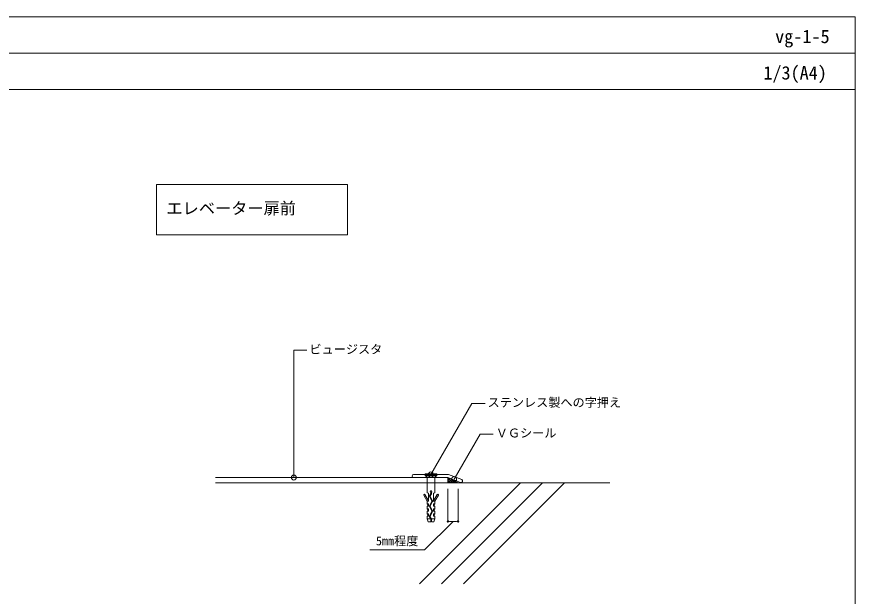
# Model space of a CAD drawing. Units: millimetres on the paper. Extents: x -413 to 415, y -286 to 287.
# Drawn here: x 0.3 to 414.8, y 0.3 to 286.8 of the extents above; entities that cross this region are included whole.
import ezdxf
from ezdxf.enums import TextEntityAlignment as Align

# ---------------------------------------------------------------- set-up
doc = ezdxf.new("R2010")
doc.units = ezdxf.units.MM
for name, color, linetype, lineweight in [('0-0_0', 7, 'Continuous', 9), ('0-1_WAKU', 7, 'Continuous', 18), ('0-3_KUTAI', 3, 'Continuous', 18), ('0-4_BOUSUI', 1, 'Continuous', 18), ('0-5_MOJI', 7, 'Continuous', 18), ('0-6_HATCH', 9, 'Continuous', 18), ('0-7_sunpo', 7, 'Continuous', 18), ('0-8_KANAMONO_SCREW', 4, 'Continuous', 18), ('0-9_KANAMONO', 4, 'Continuous', 18)]:
    doc.layers.add(name, color=color, linetype=linetype, lineweight=lineweight)
doc.styles.add('ＭＳ ゴシック', font='')
doc.styles.get('ＭＳ ゴシック').set_extended_font_data('MS Gothic')

# ---------------------------------------------------------------- blocks, each defined once
blk = doc.blocks.new('_Dot')
at = {"layer": '0-0_0'}
for p, q in [((-0.5, 0), (-1, 0)), ((0.25, 0), (-0.25, 0))]:
    blk.add_line(p, q, dxfattribs=at)
blk.add_circle((0, 0), 0.25, dxfattribs=at)

msp = doc.modelspace()

# ---------------------------------------------------------------- linework, layer by layer
at = {"layer": '0-0_0', "lineweight": 18}
msp.add_line((-413.215, 268.817), (414.785, 268.817), dxfattribs=at)
at = {"layer": '0-1_WAKU'}
for points in [[(414.785, 250.817), (-413.215, 250.817), (-413.215, 286.817), (414.785, 286.817)], [(-413.215, -286.183), (414.785, -286.183), (414.785, 286.817), (-413.215, 286.817)]]:
    msp.add_lwpolyline(points, close=True, dxfattribs=at)
at = {"layer": '0-3_KUTAI'}
msp.add_line((98.447, 56.396), (293.447, 56.396), dxfattribs=at)
at = {"layer": '0-4_BOUSUI'}
msp.add_line((98.447, 59.011), (213.447, 59.011), dxfattribs=at)
msp.add_lwpolyline([(213.447, 56.396), (213.447, 59.011), (218.447, 56.396)], close=True, dxfattribs=at)
at = {"layer": '0-5_MOJI'}
for p, q in [((137.235, 59.011), (137.235, 121.919)), ((137.235, 121.919), (143.727, 121.919)), ((205.027, 60.511), (225.298, 95.62)), ((225.298, 95.62), (231.79, 95.62)), ((216.455, 58.193), (229.344, 80.517)), ((229.344, 80.517), (235.837, 80.517))]:
    msp.add_line(p, q, dxfattribs=at)
msp.add_lwpolyline([(69.288, 178.936), (163.808, 178.936), (163.808, 203.936), (69.288, 203.936)], close=True, dxfattribs=at)
for centre in [(137.235, 59.011), (205.027, 60.511), (216.455, 58.193)]:
    msp.add_circle(centre, 1.25, dxfattribs=at)
at = {"layer": '0-6_HATCH'}
for p, q in [((213.447, 58.641), (213.69, 58.884)), ((215.692, 56.396), (213.447, 58.641)), ((213.447, 57.519), (214.427, 58.499)), ((213.447, 56.396), (215.164, 58.113)), ((216.815, 56.396), (215.026, 58.186)), ((199.346, 6.396), (249.346, 56.396)), ((210.221, 6.396), (260.221, 56.396)), ((214.57, 56.396), (213.447, 57.519)), ((214.57, 56.396), (215.901, 57.728)), ((215.692, 56.396), (216.638, 57.342)), ((216.815, 56.396), (217.375, 56.957)), ((217.937, 56.396), (217.379, 56.955)), ((217.937, 56.396), (218.112, 56.571)), ((221.096, 6.396), (271.096, 56.396))]:
    msp.add_line(p, q, dxfattribs=at)
at = {"layer": '0-7_sunpo'}
for p, q in [((213.447, 53.396), (213.447, 37.302)), ((218.447, 53.396), (218.447, 37.302)), ((214.947, 37.302), (216.947, 37.302))]:
    msp.add_line(p, q, dxfattribs=at)
msp.add_lwpolyline([(215.947, 37.302), (201.856, 23.329), (174.82, 23.329)], dxfattribs=at)
at = {"layer": '0-8_KANAMONO_SCREW'}
for p, q in [((202.205, 60.078), (208.005, 60.078)), ((202.239, 60.511), (207.972, 60.511)), ((207.039, 59.111), (203.172, 59.111)), ((203.172, 47.344), (201.517, 50.211)), ((202.094, 50.544), (203.839, 47.523)), ((204.329, 50.064), (204.897, 51.13)), ((205.25, 50.941), (204.682, 49.876)), ((204.682, 49.813), (205.881, 47.564)), ((204.905, 51.161), (204.905, 51.693)), ((205.305, 51.693), (205.305, 51.161)), ((208.116, 50.544), (206.372, 47.523)), ((207.039, 47.344), (208.694, 50.211)), ((203.172, 46.011), (203.505, 45.678)), ((203.505, 44.844), (203.505, 46.011)), ((205.528, 47.376), (204.329, 49.625)), ((204.329, 45.064), (205.528, 47.313)), ((205.881, 47.125), (204.682, 44.876)), ((206.705, 44.844), (206.705, 46.011)), ((207.039, 46.011), (206.705, 45.678)), ((203.172, 43.511), (203.505, 43.178)), ((203.505, 42.344), (203.505, 43.511)), ((204.327, 40.06), (205.528, 42.313)), ((205.528, 42.376), (204.329, 44.625)), ((205.881, 42.125), (204.68, 39.872)), ((204.682, 44.813), (205.881, 42.564)), ((206.705, 42.344), (206.705, 43.511)), ((207.039, 43.511), (206.705, 43.178)), ((203.172, 41.011), (203.505, 40.678)), ((203.172, 38.511), (204.882, 38.511)), ((203.505, 39.844), (203.505, 41.011)), ((204.898, 38.478), (204.321, 39.632)), ((204.679, 39.81), (205.256, 38.657)), ((205.301, 38.511), (207.039, 38.511)), ((206.705, 39.844), (206.705, 41.011)), ((207.039, 41.011), (206.705, 40.678))]:
    msp.add_line(p, q, dxfattribs=at)
for points in [[(207.039, 51.444), (207.039, 59.111), (208.005, 60.078), (208.005, 60.511), (202.205, 60.511), (202.205, 60.078), (203.172, 59.111), (203.172, 51.444), (203.839, 51.311), (203.839, 47.344), (203.172, 47.344), (203.172, 46.011), (203.839, 46.011), (203.839, 44.844), (203.172, 44.844), (203.172, 43.511), (203.839, 43.511), (203.839, 42.344), (203.172, 42.344), (203.172, 41.011), (203.839, 41.011), (203.839, 39.844), (203.172, 39.844), (203.172, 38.511), (203.672, 37.178), (204.905, 37.178), (204.905, 38.448)], [(202.239, 60.511), (202.239, 60.911), (207.972, 60.911), (207.972, 60.511)], [(205.305, 38.448), (205.305, 37.178), (206.539, 37.178), (207.039, 38.511), (207.039, 39.844), (206.372, 39.844), (206.372, 41.011), (207.039, 41.011), (207.039, 42.344), (206.372, 42.344), (206.372, 43.511), (207.039, 43.511), (207.039, 44.844), (206.372, 44.844), (206.372, 46.011), (207.039, 46.011), (207.039, 47.344), (206.372, 47.344), (206.372, 51.311), (207.039, 51.444)]]:
    msp.add_lwpolyline(points, dxfattribs=at)
for centre, radius, start, end in [((201.805, 50.378), 0.333, 30, 210), ((204.741, 49.844), 0.467, 151.92751, 208.07249), ((205.105, 52.078), 0.433, 297.48643, 242.51357), ((204.741, 49.844), 0.0667, 151.92751, 208.07249), ((204.839, 51.161), 0.0667, 331.92751, 0), ((204.839, 51.161), 0.467, 331.92751, 0), ((208.405, 50.378), 0.333, 330, 150), ((205.47, 47.344), 0.0667, 331.92751, 28.07249), ((205.47, 47.344), 0.467, 331.92751, 28.07249), ((204.741, 44.844), 0.467, 151.92751, 208.07249), ((204.741, 44.844), 0.0667, 151.92751, 208.07249), ((205.47, 42.344), 0.0667, 331.92751, 28.07249), ((205.47, 42.344), 0.467, 331.92751, 28.07249), ((204.739, 39.84), 0.467, 151.92751, 206.56505), ((204.739, 39.84), 0.0667, 151.92751, 206.56505), ((204.839, 38.448), 0.0667, 0, 26.56505), ((204.839, 38.448), 0.467, 0, 26.56505)]:
    msp.add_arc(centre, radius, start, end, dxfattribs=at)
at = {"layer": '0-9_KANAMONO'}
for points in [[(220.253, 57.959), (213.73, 60.511), (196.48, 60.511)], [(196.48, 59.011), (213.447, 59.011), (219.707, 56.562)]]:
    msp.add_lwpolyline(points, dxfattribs=at)
for centre, start, end in [((196.48, 59.761), 90, 270), ((219.98, 57.261), 248.6372, 68.6372)]:
    msp.add_arc(centre, 0.75, start, end, dxfattribs=at)

# ---------------------------------------------------------------- block references
at = {"layer": '0-7_sunpo', "xscale": 1.5, "yscale": 1.5, "rotation": 180}
msp.add_blockref('_Dot', (213.447, 37.302), dxfattribs=at)
at = {"layer": '0-7_sunpo', "xscale": 1.5, "yscale": 1.5}
msp.add_blockref('_Dot', (218.447, 37.302), dxfattribs=at)

# ---------------------------------------------------------------- texts
at = {"layer": '0-1_WAKU', "style": 'ＭＳ ゴシック'}
for s, p in [('vg-1-5', (375.199, 271.817)), ('1/3(A4)', (369.351, 253.817))]:
    msp.add_text(s, height=6.598, dxfattribs=at).set_placement(p, align=Align.BOTTOM_LEFT)
at = {"layer": '0-5_MOJI', "style": 'ＭＳ ゴシック'}
for s, height, p in [('エレベーター扉前', 5.865, (74.288, 187.436)), ('ビュージスタ', 4.399, (144.977, 118.919)), ('ステンレス製への字押え', 4.399, (233.04, 92.62)), ('ＶＧシール', 4.399, (237.087, 77.517))]:
    msp.add_text(s, height=height, dxfattribs=at).set_placement(p, align=Align.BOTTOM_LEFT)
at = {"layer": '0-7_sunpo', "style": 'ＭＳ ゴシック'}
msp.add_text('5mm程度', height=4.399, dxfattribs=at).set_placement((177.838, 24.147), align=Align.BOTTOM_LEFT)

doc.saveas('drawing.dxf')
